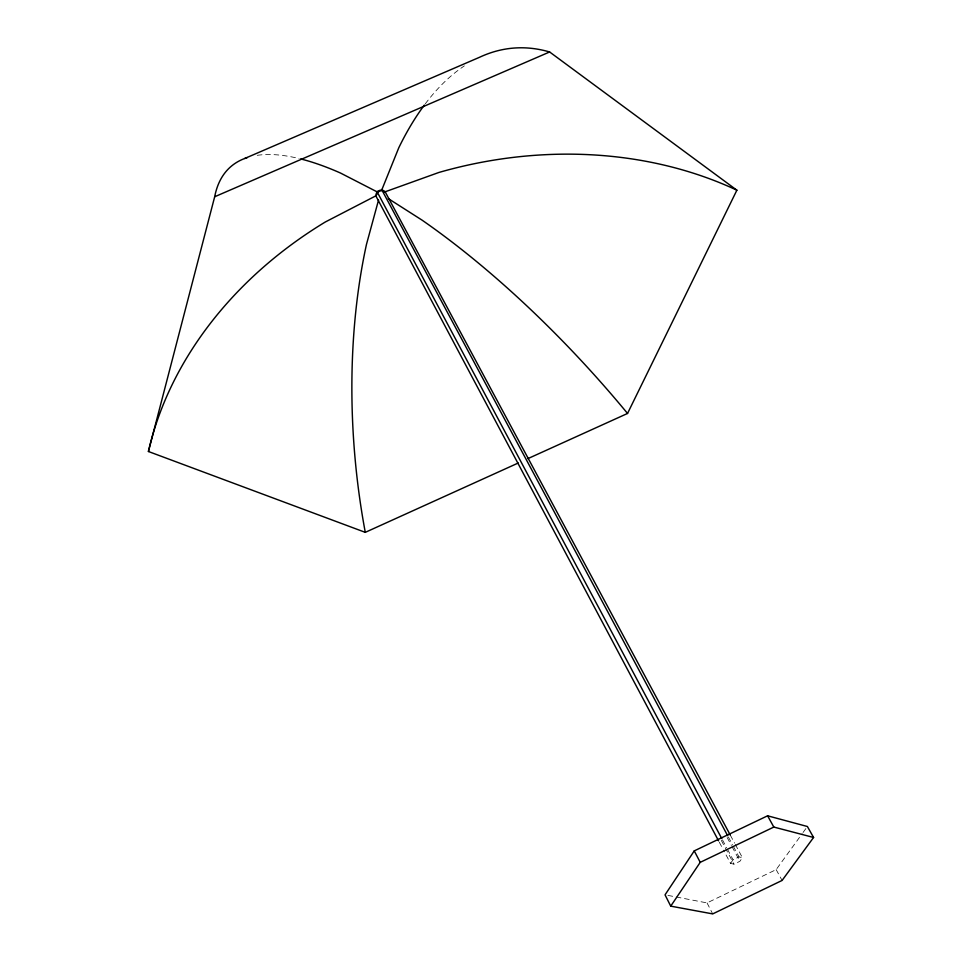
<?xml version="1.0" encoding="UTF-8"?>
<svg xmlns="http://www.w3.org/2000/svg" width="962" height="962" viewBox="0 0 962 962"><rect width="100%" height="100%" fill="white"/><g stroke="black" fill="none" stroke-linecap="round" stroke-linejoin="round"><path stroke-width="0.72" stroke-dasharray="4.81 3.61" d="M730.555 863.383L733.068 859.763L739.008 856.901L742.411 857.695L739.886 861.315L733.97 864.153L730.555 863.383L723.508 850.143M667.941 895.394L707.034 902.909L776.166 869.612L802.176 833.693M803.054 832.491L807.383 826.502M776.166 869.612L782.082 880.446M730.338 835.172L734.595 843.121M735.305 844.444L742.411 857.695M728.378 837.048L732.635 844.997M733.345 846.319L739.008 856.901M727.14 837.493L731.385 845.43M732.094 846.752L739.886 861.315M722.462 839.874L726.707 847.823M727.416 849.157L733.068 859.763M721.308 840.367L733.97 864.153M719.287 842.183L722.811 848.809M707.034 902.909L712.71 913.9M257.227 155.327A392.352 129.81 47.7 0 1 299.098 158.538M425.264 103.86A391.269 192.28 85.1 0 1 464.333 65.897"/><path stroke-width="1.44" d="M518.265 462.999L365.283 532.347L148.425 451.503L214.682 196.753A392.352 129.81 47.7 0 1 247.33 157.576M378.559 200.012L366.462 244.444A391.233 192.244 85.1 0 0 365.283 532.359M380.483 190.067L376.984 191.582L375.673 195.551L718.578 840.86M376.863 194.384L377.609 192.123L381.589 190.392L398.773 147.799A391.269 192.28 85.1 0 1 424.35 105.074M527.825 458.658L627.537 413.456L736.88 190.199L549.627 51.972A391.269 192.28 85.1 0 0 479.557 57.275L244.709 158.489M694.251 850.889L665.043 894.84L670.73 906.144L712.71 913.9L782.082 880.446L813.575 837.469L807.383 826.502L767.592 815.8L694.251 850.889L700.228 862.337L670.73 906.144M376.491 195.514L325.24 222.03A387.734 315.873 -17 0 0 148.413 451.503M700.228 862.337L773.821 827.067L813.575 837.469M214.682 196.753L549.627 51.972M377.609 192.123L340.548 173.064A392.352 129.81 47.7 0 0 300.661 158.922M381.589 190.392L384.439 192.051L438.961 172.439A387.734 315.861 -17 0 1 736.892 190.187M388.299 198.605L422.017 220.106A392.316 129.786 47.7 0 1 627.537 413.456M767.592 815.8L773.821 827.067M730.338 835.172L384.992 191.498L381.649 189.55L727.669 835.725M376.984 191.582L721.765 838.551"/></g></svg>
